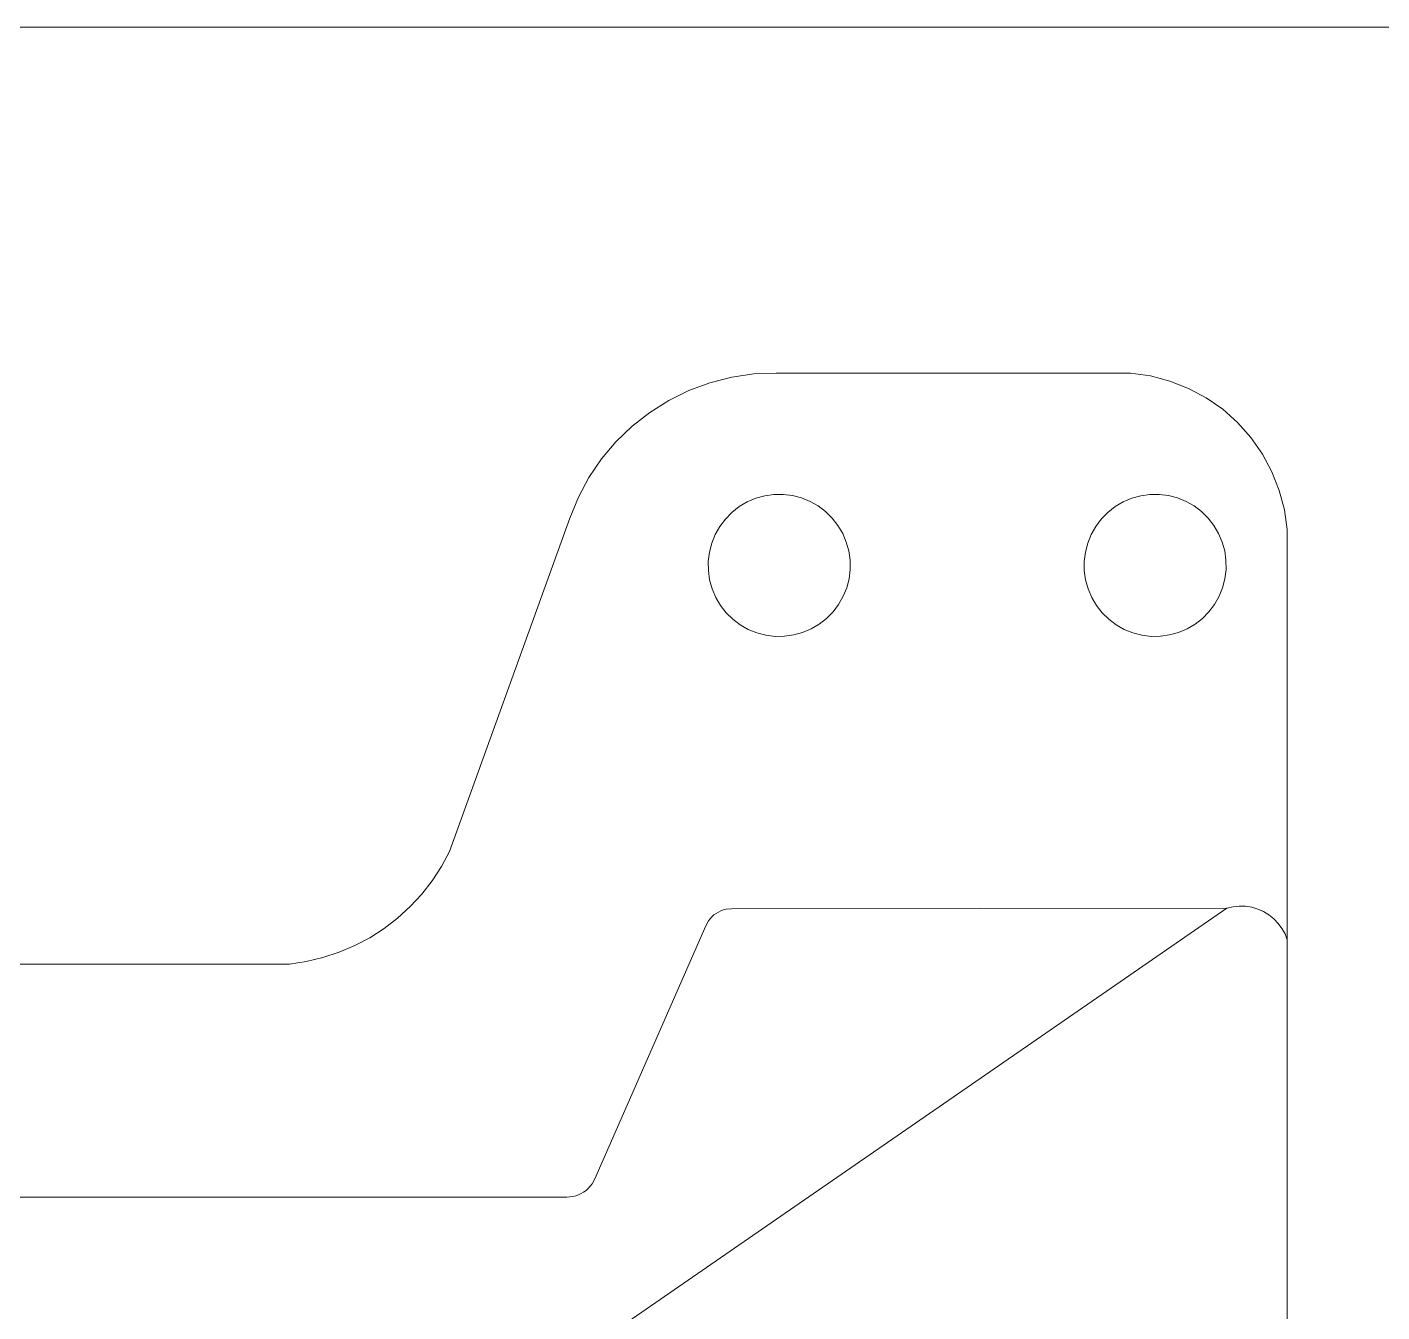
# Model space of a CAD drawing. Header units: inches. Extents: x -827 to 154, y -802 to 207.
# Drawn here: x -499.743 to -494.872, y -206.878 to -202.259 of the extents above; entities that cross this region are included whole.
import ezdxf

# ---------------------------------------------------------------- set-up
doc = ezdxf.new("R2010")
doc.units = ezdxf.units.IN
doc.header["$MEASUREMENT"] = 0
doc.layers.add('Layer0', color=7, linetype='Continuous', lineweight=9)
doc.layers.add('Miter_Saw_Station_skp', color=8, linetype='Continuous', lineweight=9)

# ---------------------------------------------------------------- blocks, each defined once
blk = doc.blocks.new('Miter_Saw_Station_skp_85-402525-Level 1')
at = {"layer": 'Layer0'}
for p, q in [((0.5095, 5.0672), (6.1972, 8.9918)), ((6.1972, 8.9918), (0.5095, 5.0672)), ((0.2752, 7.3859), (0.2752, 5.1902)), ((0.2752, 5.1902), (0.2752, 7.3859)), ((0.2756, 5.1892), (0.2756, 6.6)), ((2.9869, 6.1542), (2.9791, 6.1458)), ((2.9869, 6.1542), (2.9791, 6.1458)), ((2.9869, 6.1542), (2.9954, 6.1617)), ((2.9954, 6.1617), (2.9869, 6.1542)), ((2.9954, 6.1617), (3.0046, 6.1684)), ((3.0046, 6.1684), (2.9954, 6.1617)), ((3.0145, 6.1742), (3.0046, 6.1684)), ((3.0046, 6.1684), (3.0145, 6.1742)), ((3.0145, 6.1742), (3.0248, 6.179)), ((3.0248, 6.179), (3.0145, 6.1742)), ((3.0248, 6.179), (3.0355, 6.1827)), ((3.0355, 6.1827), (3.0248, 6.179)), ((3.0466, 6.1855), (3.0355, 6.1827)), ((3.0355, 6.1827), (3.0466, 6.1855)), ((3.0693, 6.1877), (3.0466, 6.1855)), ((3.0466, 6.1855), (3.0693, 6.1877)), ((3.0693, 6.1877), (6.5596, 6.1877)), ((6.5596, 6.1877), (3.0693, 6.1877)), ((2.961, 6.1169), (2.5311, 5.1353)), ((2.961, 6.1169), (2.5311, 5.1353)), ((2.9721, 6.1368), (2.961, 6.1169)), ((2.9721, 6.1368), (2.961, 6.1169)), ((2.9791, 6.1458), (2.9721, 6.1368)), ((2.9721, 6.1368), (2.9791, 6.1458)), ((3.9535, 5.2384), (4.0162, 5.259)), ((4.0162, 5.259), (3.9535, 5.2384)), ((4.0162, 5.259), (4.0805, 5.2742)), ((4.0805, 5.2742), (4.0162, 5.259)), ((4.1459, 5.2839), (4.0805, 5.2742)), ((4.1459, 5.2839), (4.0805, 5.2742)), ((5.4955, 5.2839), (4.1459, 5.2839)), ((5.4955, 5.2839), (4.1459, 5.2839)), ((3.8342, 5.1818), (3.8926, 5.2126)), ((3.8926, 5.2126), (3.8342, 5.1818)), ((3.8926, 5.2126), (3.9535, 5.2384)), ((3.9535, 5.2384), (3.8926, 5.2126)), ((0.2841, 5.1675), (0.2752, 5.1902)), ((0.2752, 5.1902), (0.2841, 5.1675)), ((0.2756, 5.1892), (0.2756, 3.5993)), ((0.2756, 5.1892), (0.2756, 3.5993)), ((0.2841, 5.1675), (0.2958, 5.146)), ((0.2841, 5.1675), (0.2958, 5.146)), ((3.7786, 5.1462), (3.8342, 5.1818)), ((3.8342, 5.1818), (3.7786, 5.1462)), ((0.2958, 5.146), (0.3103, 5.1263)), ((0.2958, 5.146), (0.3103, 5.1263)), ((0.3103, 5.1263), (0.3272, 5.1086)), ((0.3272, 5.1086), (0.3103, 5.1263)), ((0.3272, 5.1086), (0.3462, 5.0933)), ((0.3462, 5.0933), (0.3272, 5.1086)), ((2.5072, 5.1007), (2.4993, 5.0937)), ((2.4993, 5.0937), (2.5072, 5.1007)), ((2.5072, 5.1007), (2.5144, 5.1085)), ((2.5144, 5.1085), (2.5072, 5.1007)), ((2.5144, 5.1085), (2.5208, 5.1168)), ((2.5144, 5.1085), (2.5208, 5.1168)), ((2.5311, 5.1353), (2.5208, 5.1168)), ((2.5208, 5.1168), (2.5311, 5.1353)), ((2.5208, 5.1168), (2.5311, 5.1353)), ((2.5311, 5.1353), (2.5208, 5.1168)), ((3.6774, 5.0615), (3.7262, 5.106)), ((3.7262, 5.106), (3.6774, 5.0615)), ((3.7262, 5.106), (3.7786, 5.1462)), ((3.7786, 5.1462), (3.7262, 5.106)), ((0.3671, 5.0805), (0.3462, 5.0933)), ((0.3462, 5.0933), (0.3671, 5.0805)), ((0.3671, 5.0805), (0.3894, 5.0706)), ((0.3894, 5.0706), (0.3671, 5.0805)), ((0.3894, 5.0706), (0.4128, 5.0636)), ((0.4128, 5.0636), (0.3894, 5.0706)), ((0.4128, 5.0636), (0.437, 5.0598)), ((0.437, 5.0598), (0.4128, 5.0636)), ((0.437, 5.0598), (0.4614, 5.0591)), ((0.4614, 5.0591), (0.437, 5.0598)), ((0.4614, 5.0591), (0.4858, 5.0616)), ((0.4858, 5.0616), (0.4614, 5.0591)), ((0.4858, 5.0616), (0.5095, 5.0672)), ((0.4858, 5.0616), (0.5095, 5.0672)), ((0.5095, 5.0672), (2.4308, 5.0696)), ((0.5095, 5.0672), (2.4308, 5.0696)), ((2.4518, 5.0717), (2.4308, 5.0696)), ((2.4308, 5.0696), (2.4518, 5.0717)), ((2.4518, 5.0717), (2.4621, 5.0742)), ((2.4621, 5.0742), (2.4518, 5.0717)), ((2.4621, 5.0742), (2.472, 5.0777)), ((2.472, 5.0777), (2.4621, 5.0742)), ((2.472, 5.0777), (2.4816, 5.0822)), ((2.472, 5.0777), (2.4816, 5.0822)), ((2.4907, 5.0875), (2.4816, 5.0822)), ((2.4816, 5.0822), (2.4907, 5.0875)), ((2.4907, 5.0875), (2.4993, 5.0937)), ((2.4993, 5.0937), (2.4907, 5.0875)), ((3.6325, 5.013), (3.6774, 5.0615)), ((3.6325, 5.013), (3.6774, 5.0615)), ((3.5918, 4.9609), (3.6325, 5.013)), ((3.5918, 4.9609), (3.6325, 5.013)), ((3.5557, 4.9056), (3.5918, 4.9609)), ((3.5557, 4.9056), (3.5918, 4.9609)), ((3.5244, 4.8474), (3.5557, 4.9056)), ((3.5244, 4.8474), (3.5557, 4.9056)), ((3.058, 3.5544), (3.5244, 4.8474)), ((3.058, 3.5544), (3.5244, 4.8474)), ((0.6639, 3.9842), (0.6971, 3.9982)), ((0.6639, 3.9842), (0.6971, 3.9982)), ((0.6971, 3.9982), (0.7318, 4.0079)), ((0.6971, 3.9982), (0.7318, 4.0079)), ((0.7318, 4.0079), (0.7675, 4.0129)), ((0.7318, 4.0079), (0.7675, 4.0129)), ((0.7675, 4.0129), (0.8036, 4.0132)), ((0.7675, 4.0129), (0.8036, 4.0132)), ((0.8036, 4.0132), (0.8393, 4.0088)), ((0.8036, 4.0132), (0.8393, 4.0088)), ((0.8393, 4.0088), (0.8742, 3.9997)), ((0.8742, 3.9997), (0.8393, 4.0088)), ((0.8742, 3.9997), (0.9077, 3.9862)), ((0.9077, 3.9862), (0.8742, 3.9997)), ((2.122, 3.9842), (2.1552, 3.9982)), ((2.122, 3.9842), (2.1552, 3.9982)), ((2.1552, 3.9982), (2.1899, 4.0079)), ((2.1552, 3.9982), (2.1899, 4.0079)), ((2.1899, 4.0079), (2.2256, 4.0129)), ((2.1899, 4.0079), (2.2256, 4.0129)), ((2.2256, 4.0129), (2.2617, 4.0132)), ((2.2256, 4.0129), (2.2617, 4.0132)), ((2.2617, 4.0132), (2.2975, 4.0088)), ((2.2617, 4.0132), (2.2975, 4.0088)), ((2.2975, 4.0088), (2.3323, 3.9997)), ((2.3323, 3.9997), (2.2975, 4.0088)), ((2.3323, 3.9997), (2.3658, 3.9862)), ((2.3658, 3.9862), (2.3323, 3.9997)), ((0.6044, 3.9437), (0.5791, 3.918)), ((0.5791, 3.918), (0.6044, 3.9437)), ((0.6328, 3.9659), (0.6044, 3.9437)), ((0.6044, 3.9437), (0.6328, 3.9659)), ((0.6328, 3.9659), (0.6639, 3.9842)), ((0.6328, 3.9659), (0.6639, 3.9842)), ((0.6639, 3.9842), (0.6328, 3.9659)), ((0.6328, 3.9659), (0.6639, 3.9842)), ((0.9077, 3.9862), (0.939, 3.9685)), ((0.939, 3.9685), (0.9077, 3.9862)), ((0.939, 3.9685), (0.9678, 3.9467)), ((0.9678, 3.9467), (0.939, 3.9685)), ((0.9678, 3.9467), (0.9935, 3.9215)), ((0.9935, 3.9215), (0.9678, 3.9467)), ((2.0372, 3.918), (2.0625, 3.9437)), ((2.0372, 3.918), (2.0625, 3.9437)), ((2.0625, 3.9437), (2.0909, 3.9659)), ((2.0625, 3.9437), (2.0909, 3.9659)), ((2.0909, 3.9659), (2.122, 3.9842)), ((2.0909, 3.9659), (2.122, 3.9842)), ((2.3658, 3.9862), (2.3971, 3.9685)), ((2.3971, 3.9685), (2.3658, 3.9862)), ((2.3971, 3.9685), (2.4259, 3.9467)), ((2.4259, 3.9467), (2.3971, 3.9685)), ((2.4259, 3.9467), (2.4516, 3.9215)), ((2.4516, 3.9215), (2.4259, 3.9467)), ((0.5574, 3.8892), (0.5397, 3.8578)), ((0.5397, 3.8578), (0.5574, 3.8892)), ((0.5791, 3.918), (0.5574, 3.8892)), ((0.5574, 3.8892), (0.5791, 3.918)), ((0.9935, 3.9215), (1.0157, 3.8931)), ((0.9935, 3.9215), (1.0157, 3.8931)), ((1.0157, 3.8931), (1.034, 3.862)), ((1.0157, 3.8931), (1.034, 3.862)), ((1.9978, 3.8578), (2.0155, 3.8892)), ((2.0155, 3.8892), (1.9978, 3.8578)), ((2.0155, 3.8892), (2.0372, 3.918)), ((2.0155, 3.8892), (2.0372, 3.918)), ((2.4516, 3.9215), (2.4738, 3.8931)), ((2.4516, 3.9215), (2.4738, 3.8931)), ((2.4738, 3.8931), (2.4921, 3.862)), ((2.4738, 3.8931), (2.4921, 3.862)), ((0.5397, 3.8578), (0.5262, 3.8244)), ((0.5262, 3.8244), (0.5397, 3.8578)), ((1.034, 3.862), (1.0481, 3.8288)), ((1.0481, 3.8288), (1.034, 3.862)), ((1.9843, 3.8244), (1.9978, 3.8578)), ((1.9843, 3.8244), (1.9978, 3.8578)), ((1.9978, 3.8578), (1.9843, 3.8244)), ((1.9843, 3.8244), (1.9978, 3.8578)), ((2.4921, 3.862), (2.5062, 3.8288)), ((2.4921, 3.862), (2.5062, 3.8288)), ((0.5127, 3.7537), (0.5171, 3.7895)), ((0.5127, 3.7537), (0.5171, 3.7895)), ((0.5262, 3.8244), (0.5171, 3.7895)), ((0.5171, 3.7895), (0.5262, 3.8244)), ((1.0481, 3.8288), (1.0577, 3.7941)), ((1.0481, 3.8288), (1.0577, 3.7941)), ((1.0577, 3.7941), (1.0627, 3.7584)), ((1.0577, 3.7941), (1.0627, 3.7584)), ((1.9708, 3.7537), (1.9752, 3.7895)), ((1.9708, 3.7537), (1.9752, 3.7895)), ((1.9843, 3.8244), (1.9752, 3.7895)), ((1.9752, 3.7895), (1.9843, 3.8244)), ((2.5062, 3.8288), (2.5158, 3.7941)), ((2.5062, 3.8288), (2.5158, 3.7941)), ((2.5158, 3.7941), (2.5208, 3.7584)), ((2.5158, 3.7941), (2.5208, 3.7584)), ((0.513, 3.7177), (0.5127, 3.7537)), ((0.5127, 3.7537), (0.513, 3.7177)), ((0.5127, 3.7537), (0.513, 3.7177)), ((0.513, 3.7177), (0.5127, 3.7537)), ((1.063, 3.7223), (1.0627, 3.7584)), ((1.0627, 3.7584), (1.063, 3.7223)), ((1.9711, 3.7177), (1.9708, 3.7537)), ((1.9711, 3.7177), (1.9708, 3.7537)), ((2.5211, 3.7223), (2.5208, 3.7584)), ((2.5208, 3.7584), (2.5211, 3.7223)), ((2.5208, 3.7584), (2.5211, 3.7223)), ((2.5211, 3.7223), (2.5208, 3.7584)), ((0.513, 3.7177), (0.518, 3.682)), ((0.518, 3.682), (0.513, 3.7177)), ((0.518, 3.682), (0.5276, 3.6473)), ((0.518, 3.682), (0.5276, 3.6473)), ((1.0495, 3.6516), (1.0586, 3.6865)), ((1.0586, 3.6865), (1.0495, 3.6516)), ((1.0586, 3.6865), (1.063, 3.7223)), ((1.0586, 3.6865), (1.063, 3.7223)), ((1.9761, 3.682), (1.9711, 3.7177)), ((1.9761, 3.682), (1.9711, 3.7177)), ((1.9857, 3.6473), (1.9761, 3.682)), ((1.9857, 3.6473), (1.9761, 3.682)), ((2.5077, 3.6516), (2.5167, 3.6865)), ((2.5167, 3.6865), (2.5077, 3.6516)), ((2.5167, 3.6865), (2.5211, 3.7223)), ((2.5211, 3.7223), (2.5167, 3.6865)), ((0.5276, 3.6473), (0.5417, 3.6141)), ((0.5417, 3.6141), (0.5276, 3.6473)), ((1.036, 3.6182), (1.0495, 3.6516)), ((1.0495, 3.6516), (1.036, 3.6182)), ((1.9857, 3.6473), (1.9998, 3.6141)), ((1.9857, 3.6473), (1.9998, 3.6141)), ((1.9857, 3.6473), (1.9998, 3.6141)), ((1.9998, 3.6141), (1.9857, 3.6473)), ((2.4941, 3.6182), (2.5077, 3.6516)), ((2.5077, 3.6516), (2.4941, 3.6182)), ((0.2865, 3.5223), (0.2756, 3.5993)), ((0.2756, 3.5993), (0.2865, 3.5223)), ((0.5417, 3.6141), (0.56, 3.583)), ((0.56, 3.583), (0.5417, 3.6141)), ((0.56, 3.583), (0.5822, 3.5546)), ((0.5822, 3.5546), (0.56, 3.583)), ((0.9966, 3.5581), (1.0183, 3.5868)), ((0.9966, 3.5581), (1.0183, 3.5868)), ((1.0183, 3.5868), (1.036, 3.6182)), ((1.036, 3.6182), (1.0183, 3.5868)), ((1.9998, 3.6141), (2.0181, 3.583)), ((2.0181, 3.583), (1.9998, 3.6141)), ((2.0181, 3.583), (2.0403, 3.5546)), ((2.0403, 3.5546), (2.0181, 3.583)), ((2.4547, 3.5581), (2.4764, 3.5868)), ((2.4764, 3.5868), (2.4547, 3.5581)), ((2.4764, 3.5868), (2.4941, 3.6182)), ((2.4941, 3.6182), (2.4764, 3.5868)), ((0.2865, 3.5223), (0.3064, 3.4471)), ((0.2865, 3.5223), (0.3064, 3.4471)), ((0.5822, 3.5546), (0.6079, 3.5293)), ((0.6079, 3.5293), (0.5822, 3.5546)), ((0.6079, 3.5293), (0.6367, 3.5076)), ((0.6367, 3.5076), (0.6079, 3.5293)), ((0.9429, 3.5102), (0.9713, 3.5324)), ((0.9429, 3.5102), (0.9713, 3.5324)), ((0.9713, 3.5324), (0.9966, 3.5581)), ((0.9966, 3.5581), (0.9713, 3.5324)), ((2.0403, 3.5546), (2.066, 3.5293)), ((2.066, 3.5293), (2.0403, 3.5546)), ((2.066, 3.5293), (2.0948, 3.5076)), ((2.0948, 3.5076), (2.066, 3.5293)), ((2.401, 3.5102), (2.4294, 3.5324)), ((2.401, 3.5102), (2.4294, 3.5324)), ((2.4294, 3.5324), (2.4547, 3.5581)), ((2.4547, 3.5581), (2.4294, 3.5324)), ((3.0251, 3.4739), (3.058, 3.5544)), ((3.0251, 3.4739), (3.058, 3.5544)), ((0.6367, 3.5076), (0.668, 3.4898)), ((0.668, 3.4898), (0.6367, 3.5076)), ((0.668, 3.4898), (0.7015, 3.4763)), ((0.7015, 3.4763), (0.668, 3.4898)), ((0.7015, 3.4763), (0.7364, 3.4673)), ((0.7364, 3.4673), (0.7015, 3.4763)), ((0.8439, 3.4682), (0.8786, 3.4778)), ((0.8439, 3.4682), (0.8786, 3.4778)), ((0.8786, 3.4778), (0.9118, 3.4919)), ((0.8786, 3.4778), (0.9118, 3.4919)), ((0.9118, 3.4919), (0.9429, 3.5102)), ((0.9118, 3.4919), (0.9429, 3.5102)), ((2.0948, 3.5076), (2.1261, 3.4898)), ((2.1261, 3.4898), (2.0948, 3.5076)), ((2.1261, 3.4898), (2.1596, 3.4763)), ((2.1596, 3.4763), (2.1261, 3.4898)), ((2.1596, 3.4763), (2.1945, 3.4673)), ((2.1945, 3.4673), (2.1596, 3.4763)), ((2.302, 3.4682), (2.3367, 3.4778)), ((2.302, 3.4682), (2.3367, 3.4778)), ((2.3367, 3.4778), (2.3699, 3.4919)), ((2.3367, 3.4778), (2.3699, 3.4919)), ((2.3699, 3.4919), (2.401, 3.5102)), ((2.3699, 3.4919), (2.401, 3.5102)), ((2.984, 3.3972), (3.0251, 3.4739)), ((2.984, 3.3972), (3.0251, 3.4739)), ((0.3064, 3.4471), (0.3349, 3.3748)), ((0.3064, 3.4471), (0.3349, 3.3748)), ((0.7364, 3.4673), (0.7721, 3.4629)), ((0.7364, 3.4673), (0.7721, 3.4629)), ((0.7721, 3.4629), (0.8082, 3.4632)), ((0.7721, 3.4629), (0.8082, 3.4632)), ((0.8082, 3.4632), (0.8439, 3.4682)), ((0.8082, 3.4632), (0.8439, 3.4682)), ((2.1945, 3.4673), (2.2302, 3.4629)), ((2.1945, 3.4673), (2.2302, 3.4629)), ((2.2302, 3.4629), (2.2663, 3.4632)), ((2.2302, 3.4629), (2.2663, 3.4632)), ((2.2663, 3.4632), (2.302, 3.4682)), ((2.2663, 3.4632), (2.302, 3.4682)), ((0.3349, 3.3748), (0.3716, 3.3062)), ((0.3349, 3.3748), (0.3716, 3.3062)), ((2.9353, 3.3251), (2.984, 3.3972)), ((2.9353, 3.3251), (2.984, 3.3972)), ((2.8793, 3.2585), (2.9353, 3.3251)), ((2.8793, 3.2585), (2.9353, 3.3251)), ((0.3716, 3.3062), (0.4161, 3.2425)), ((0.3716, 3.3062), (0.4161, 3.2425)), ((2.8167, 3.198), (2.8793, 3.2585)), ((2.8793, 3.2585), (2.8167, 3.198)), ((0.4161, 3.2425), (0.4678, 3.1844)), ((0.4161, 3.2425), (0.4678, 3.1844)), ((0.4678, 3.1844), (0.5259, 3.1327)), ((0.5259, 3.1327), (0.4678, 3.1844)), ((2.7482, 3.1444), (2.8167, 3.198)), ((2.8167, 3.198), (2.7482, 3.1444)), ((0.5259, 3.1327), (0.5897, 3.0882)), ((0.5897, 3.0882), (0.5259, 3.1327)), ((2.6745, 3.0982), (2.7482, 3.1444)), ((2.7482, 3.1444), (2.6745, 3.0982)), ((0.5897, 3.0882), (0.6582, 3.0514)), ((0.6582, 3.0514), (0.5897, 3.0882)), ((0.6582, 3.0514), (0.7306, 3.0229)), ((0.7306, 3.0229), (0.6582, 3.0514)), ((2.5147, 3.0297), (2.5964, 3.0598)), ((2.5964, 3.0598), (2.5147, 3.0297)), ((2.5964, 3.0598), (2.6745, 3.0982)), ((2.6745, 3.0982), (2.5964, 3.0598)), ((0.7306, 3.0229), (0.8058, 3.003)), ((0.8058, 3.003), (0.7306, 3.0229)), ((0.8058, 3.003), (0.8828, 2.9921)), ((0.8828, 2.9921), (0.8058, 3.003)), ((2.2573, 2.9921), (2.3443, 2.9957)), ((2.3443, 2.9957), (2.2573, 2.9921)), ((2.3443, 2.9957), (2.4304, 3.0083)), ((2.4304, 3.0083), (2.3443, 2.9957)), ((2.4304, 3.0083), (2.5147, 3.0297)), ((2.5147, 3.0297), (2.4304, 3.0083)), ((0.8828, 2.9921), (2.2573, 2.9921)), ((2.2573, 2.9921), (0.8828, 2.9921))]:
    blk.add_line(p, q, dxfattribs=at)
blk = doc.blocks.new('Miter_Saw_Station_skp_24-402464-Level 1')
at = {"rotation": 90.00000000000001}
blk.add_blockref('Miter_Saw_Station_skp_85-402525-Level 1', (25.3046, 0.0713), dxfattribs=at)
blk = doc.blocks.new('Miter_Saw_Station_skp_16-402456-Level 1')
at = {"layer": 'Layer0'}
blk.add_line((0, 24), (0, 16.0467), dxfattribs=at)
blk.add_line((0, 24), (0, 16.0467), dxfattribs=at)
blk = doc.blocks.new('Miter_Saw_Station_skp_1-402441-Level 1')
blk.add_blockref('Miter_Saw_Station_skp_16-402456-Level 1', (5.9761, 47.995))
at = {"xscale": 0.9269999999999998, "yscale": 0.9269999999999998, "zscale": 0.9269999999999998, "rotation": 180}
blk.add_blockref('Miter_Saw_Station_skp_24-402464-Level 1', (27.9036, 71.9204), dxfattribs=at)
blk = doc.blocks.new('Miter_Saw_Station_skp-402418-Level 1')
blk.add_blockref('Miter_Saw_Station_skp_1-402441-Level 1', (0, 0))

msp = doc.modelspace()

# ---------------------------------------------------------------- block references
at = {"layer": 'Miter_Saw_Station_skp', "color": 7, "rotation": 269.9999999999997}
msp.add_blockref('Miter_Saw_Station_skp-402418-Level 1', (-566.811294, -196.282674), dxfattribs=at)

doc.saveas('drawing.dxf')
